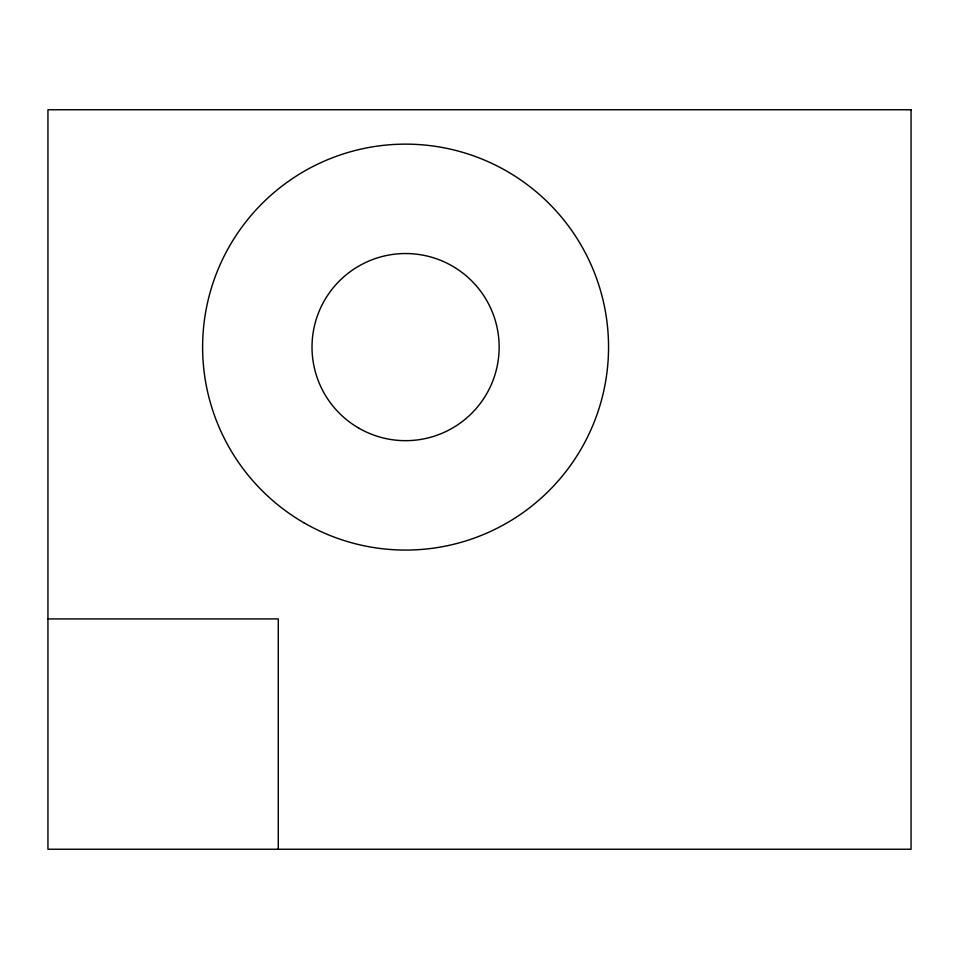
<?xml version="1.0" encoding="UTF-8"?>
<svg xmlns="http://www.w3.org/2000/svg" width="959" height="959" viewBox="0 0 959 959"><rect width="100%" height="100%" fill="white"/><g stroke="black" fill="none" stroke-linecap="round" stroke-linejoin="round"><path stroke-width="1.44" d="M47.95 618.915L278.278 618.915L278.278 849.242M911.05 109.758L47.95 109.758L47.95 849.242L911.05 849.242L911.05 109.758M304.099 522.883A202.972 202.972 0 0 0 608.545 347.11A202.972 202.972 0 0 0 304.099 171.325A202.972 202.972 0 0 0 304.099 522.883M358.798 428.134A93.562 93.562 0 0 0 499.148 347.11A93.562 93.562 0 0 0 358.798 266.075A93.562 93.562 0 0 0 358.798 428.134"/></g></svg>
